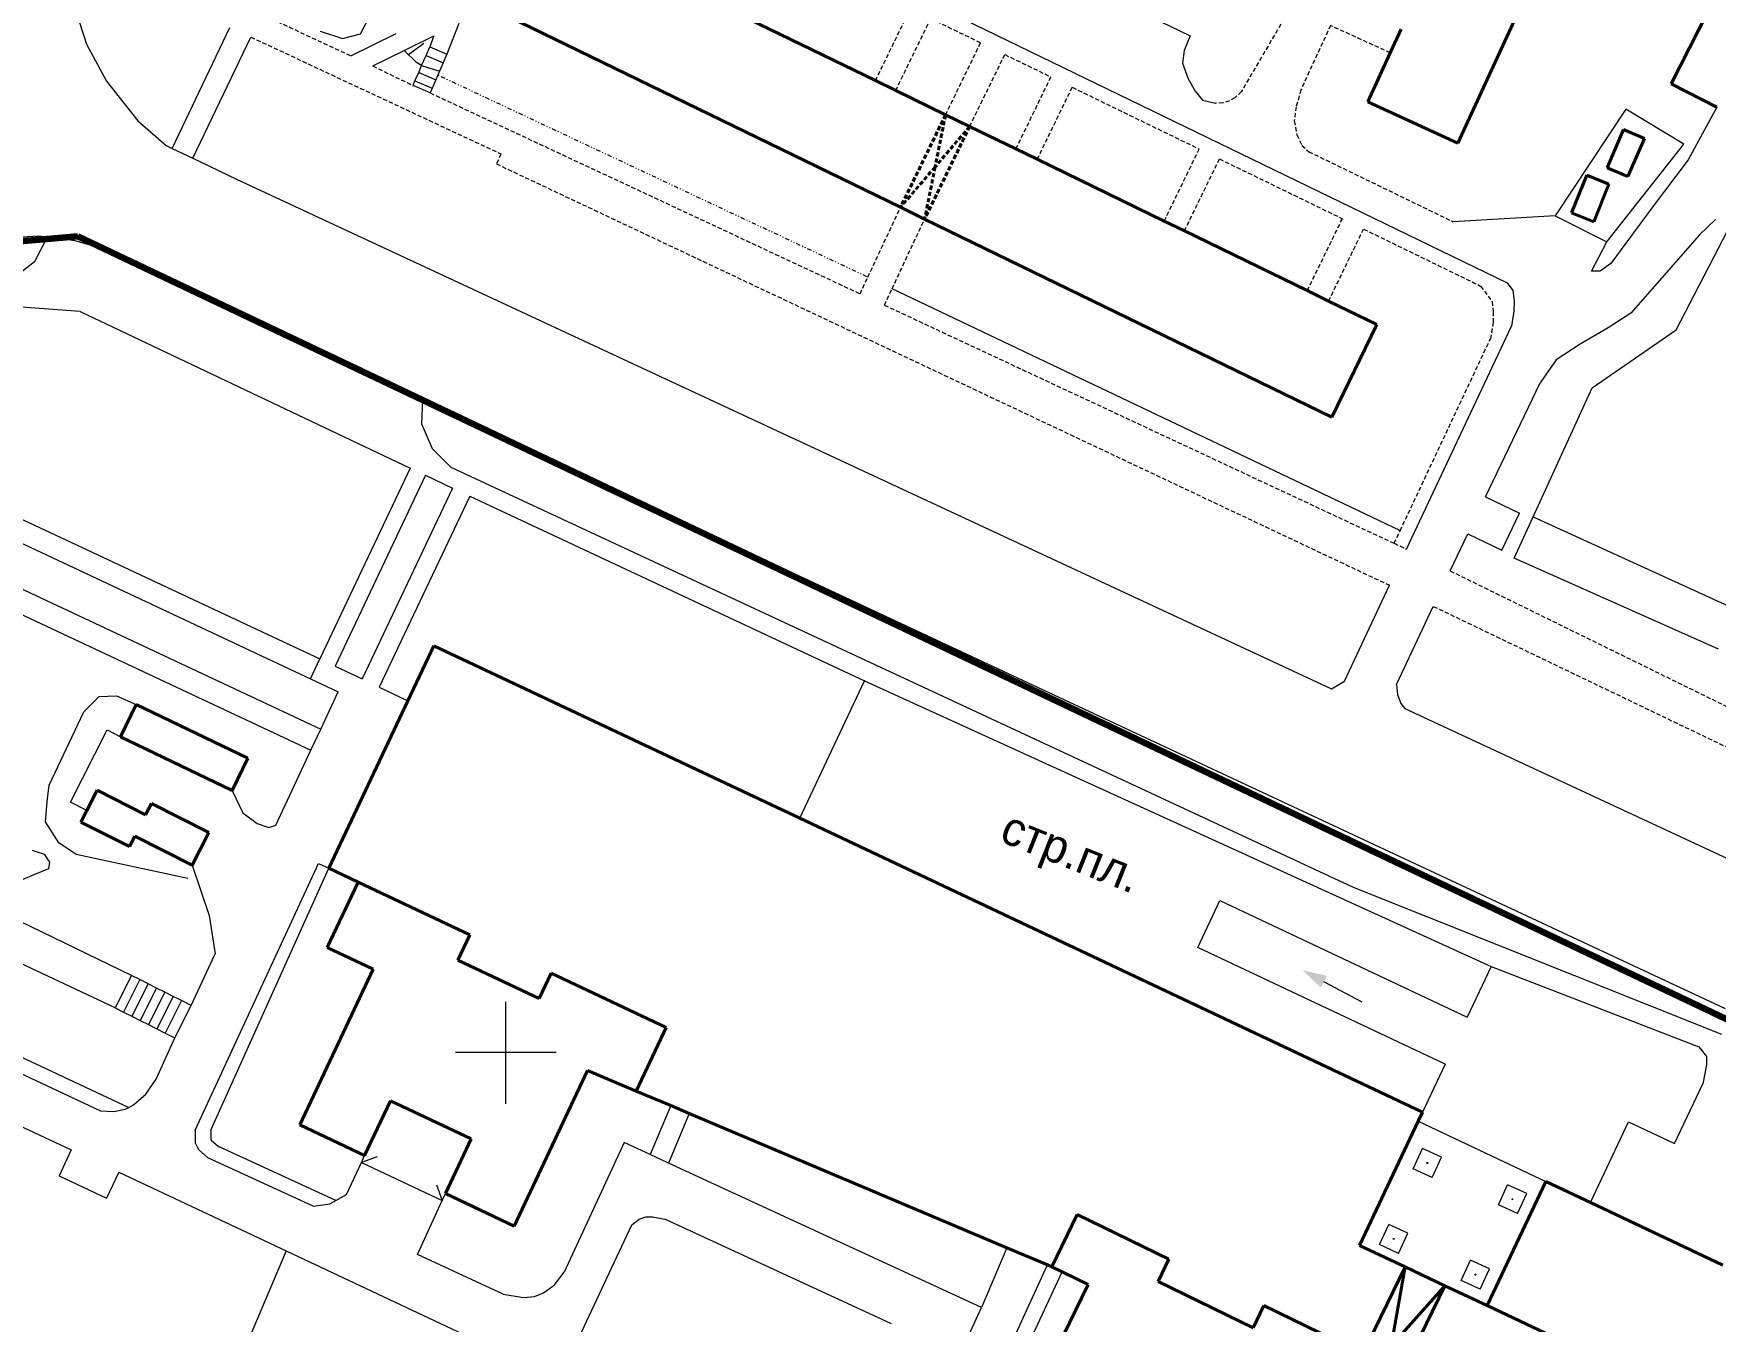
# Model space of a CAD drawing. Extents: x 1000 to 4000, y -5000 to -1000.
# Drawn here: x 2544.2 to 2743, y -3231.8 to -3079.5 of the extents above; entities that cross this region are included whole.
import ezdxf
from ezdxf.enums import TextEntityAlignment as Align

# ---------------------------------------------------------------- set-up
doc = ezdxf.new("R2010")
doc.units = 0
doc.header["$MEASUREMENT"] = 0
doc.linetypes.add('DASHED', pattern=[0.75, 0.5, -0.25])
doc.linetypes.add('DIVIDE', pattern=[1.25, 0.5, -0.25, 0, -0.25, 0, -0.25])
for name, color, linetype in [('1', 7, 'CONTINUOUS'), ('11', 7, 'CONTINUOUS'), ('17', 7, 'CONTINUOUS'), ('24', 7, 'CONTINUOUS'), ('25', 7, 'CONTINUOUS'), ('37', 7, 'CONTINUOUS'), ('40', 7, 'CONTINUOUS'), ('6', 7, 'CONTINUOUS'), ('7', 7, 'CONTINUOUS'), ('границы команд_1', 10, 'CONTINUOUS')]:
    doc.layers.add(name, color=color, linetype=linetype)
doc.styles.get("Standard").update_dxf_attribs({"font": 'txt', "height": 0.2})

msp = doc.modelspace()

# ---------------------------------------------------------------- linework, layer by layer
at = {"layer": '1', "color": 253, "linetype": 'Continuous', "lineweight": 0}
for p, q in [((2600, -3206.06), (2600, -3194.02)), ((2605.96, -3200), (2594.04, -3200))]:
    msp.add_line(p, q, dxfattribs=at)
at = {"layer": '11', "color": 253, "linetype": 'Continuous', "lineweight": 0}
for p, q in [((2732.41, -3088.48), (2724.03, -3101.08)), ((2739.26, -3092.61), (2732.41, -3088.48)), ((2730.15, -3104.14), (2739.26, -3092.61)), ((2724.03, -3101.08), (2730.15, -3104.14)), ((2738.34, -3114.55), (2744.98, -3101.78)), ((2728.4, -3121.4), (2738.34, -3114.55)), ((2721.43, -3136.67), (2728.4, -3121.4)), ((2719.2, -3141.56), (2721.43, -3136.67)), ((2743.36, -3152.31), (2719.2, -3141.56)), ((2634.74, -3172.31), (2642.41, -3156.04)), ((2642.41, -3156.04), (2716.46, -3189.84)), ((2681.78, -3187.58), (2684.4, -3182.04)), ((2684.4, -3182.04), (2713.63, -3195.83)), ((2711.02, -3201.37), (2681.78, -3187.58)), ((2716.46, -3189.84), (2713.63, -3195.83)), ((2701.24, -3194.05), (2696.71, -3191.63)), ((2711.02, -3201.37), (2708.34, -3207.04))]:
    msp.add_line(p, q, dxfattribs=at)
msp.add_point((2642.41, -3156.04), dxfattribs=at)
msp.add_solid([(2694.18, -3190.28), (2696.34, -3192.32), (2697.08, -3190.94)], dxfattribs=at)
at = {"layer": '24', "color": 253, "linetype": 'Continuous', "lineweight": 0}
for p, q in [((2613.25, -3058.01), (2718.36, -3108.99)), ((2671.65, -3075.33), (2680.89, -3079.81)), ((2548.75, -3075.66), (2550.42, -3080.78)), ((2560.53, -3093.11), (2567.37, -3078.8)), ((2594.45, -3078.34), (2593.01, -3081.98)), ((2550.42, -3080.78), (2552.77, -3085.15)), ((2562.99, -3094.28), (2569.84, -3079.95)), ((2581.66, -3082.17), (2587.01, -3079.53)), ((2587.97, -3081.54), (2591.49, -3079.79)), ((2591.49, -3079.79), (2591, -3081.11)), ((2680.89, -3079.81), (2680.18, -3081.53)), ((2584.25, -3083.37), (2587.97, -3081.54)), ((2680.18, -3081.53), (2679.99, -3083.02)), ((2679.99, -3083.02), (2680.64, -3084.87)), ((2552.77, -3085.15), (2556.47, -3089.86)), ((2680.64, -3084.87), (2681.48, -3086.35)), ((2681.48, -3086.35), (2682.35, -3087.41)), ((2682.35, -3087.41), (2683.89, -3087.77)), ((2743.15, -3088.23), (2739.76, -3094.46)), ((2556.47, -3089.86), (2559.85, -3092.78)), ((2559.85, -3092.78), (2560.53, -3093.11)), ((2560.53, -3093.11), (2562.99, -3094.28)), ((2562.99, -3094.28), (2568.15, -3096.75)), ((2739.76, -3094.46), (2735.52, -3100.11)), ((2568.15, -3096.75), (2697.6, -3157.01)), ((2724.03, -3101.08), (2711.97, -3101.78)), ((2735.52, -3100.11), (2730.62, -3106.72)), ((2741.09, -3103.32), (2733, -3112.61)), ((2743.01, -3101.53), (2741.09, -3103.32)), ((2544.69, -3103.49), (2540.83, -3103.71)), ((2545.78, -3103.62), (2544.26, -3106.51)), ((2545.78, -3103.62), (2544.69, -3103.49)), ((2549.1, -3104.03), (2545.78, -3103.62)), ((2551.95, -3104.88), (2549.1, -3104.03)), ((2551.95, -3104.88), (2562.01, -3109.69)), ((2728.32, -3107.64), (2730.15, -3104.14)), ((2544.26, -3106.51), (2541.92, -3108.38)), ((2730.62, -3106.72), (2729.34, -3107.64)), ((2718.36, -3108.99), (2719.04, -3109.91)), ((2729.34, -3107.64), (2728.32, -3107.64)), ((2562.01, -3109.69), (2590.15, -3122.84)), ((2719.04, -3109.91), (2719.18, -3111.12)), ((2719.18, -3111.12), (2719.14, -3112.36)), ((2549.67, -3112.4), (2541.67, -3111.8)), ((2549.67, -3112.4), (2588.68, -3130.9)), ((2719.14, -3112.36), (2718.87, -3114.14)), ((2733, -3112.61), (2730.29, -3114.33)), ((2706.47, -3140.48), (2718.87, -3114.14)), ((2730.29, -3114.33), (2726.99, -3116.25)), ((2726.99, -3116.25), (2724.16, -3118.1)), ((2724.16, -3118.1), (2722.28, -3120.81)), ((2715.81, -3134.3), (2722.28, -3120.81)), ((2590.15, -3122.84), (2590.04, -3125.66)), ((2590.15, -3122.84), (2744.14, -3194.78)), ((2513.79, -3123.36), (2577.99, -3153.47)), ((2511.83, -3125.3), (2576.89, -3155.82)), ((2590.04, -3125.66), (2591.3, -3128.59)), ((2591.3, -3128.59), (2593.5, -3130.78)), ((2508.91, -3129.31), (2578.12, -3161.77)), ((2588.68, -3130.9), (2577.99, -3153.47)), ((2593.5, -3130.78), (2700.17, -3180.43)), ((2590.51, -3131.76), (2579.81, -3154.32)), ((2590.51, -3131.76), (2593.7, -3133.28)), ((2593.7, -3133.28), (2583.01, -3155.82)), ((2595.73, -3134.24), (2585.03, -3156.81)), ((2595.73, -3134.24), (2642.41, -3156.04)), ((2715.81, -3134.3), (2719.82, -3136.23)), ((2717.72, -3140.61), (2719.82, -3136.23)), ((2721.43, -3136.67), (2745.45, -3147.63)), ((2522.44, -3138.68), (2576.95, -3164.25)), ((2711.61, -3143.05), (2713.7, -3138.69)), ((2713.7, -3138.69), (2717.72, -3140.61)), ((2699.13, -3156.08), (2704.46, -3144.76)), ((2705.28, -3156.49), (2709.63, -3147.25)), ((2576.89, -3155.82), (2577.99, -3153.47)), ((2579.81, -3154.32), (2583.01, -3155.82)), ((2576.89, -3155.82), (2580.18, -3157.36)), ((2585.03, -3156.81), (2588.42, -3158.41)), ((2697.6, -3157.01), (2699.13, -3156.08)), ((2705.28, -3156.49), (2705.4, -3157.69)), ((2578.12, -3161.77), (2580.18, -3157.36)), ((2705.4, -3157.69), (2705.78, -3158.74)), ((2705.78, -3158.74), (2706.27, -3159.33)), ((2706.27, -3159.33), (2786.45, -3196.61)), ((2548.51, -3170.39), (2552.86, -3161.85)), ((2552.86, -3161.85), (2554.45, -3162.66)), ((2576.95, -3164.25), (2578.12, -3161.77)), ((2572.8, -3173.11), (2576.95, -3164.25)), ((2550.45, -3171.38), (2548.51, -3170.39)), ((2567.65, -3169.01), (2568.9, -3171.68)), ((2483.97, -3172.9), (2555.41, -3206.49)), ((2568.9, -3171.68), (2570.6, -3172.93)), ((2480, -3173.02), (2552.09, -3206.91)), ((2570.6, -3172.93), (2571.97, -3173.39)), ((2571.97, -3173.39), (2572.8, -3173.11)), ((2543.99, -3176.06), (2545.42, -3176.56)), ((2545.42, -3176.56), (2546.06, -3177.49)), ((2545.92, -3178.28), (2544.21, -3178.99)), ((2546.06, -3177.49), (2545.92, -3178.28)), ((2562.91, -3177.85), (2564.93, -3183.79)), ((2563.28, -3209.17), (2577.84, -3177.64)), ((2565.11, -3209.17), (2579.08, -3178.21)), ((2577.84, -3177.64), (2579.08, -3178.21)), ((2544.21, -3178.99), (2540.28, -3180.64)), ((2700.17, -3180.43), (2743.69, -3197.81)), ((2555.73, -3190.88), (2539.78, -3183.15)), ((2564.93, -3183.79), (2565.65, -3188.34)), ((2553.8, -3194.71), (2537.29, -3186.94)), ((2562.8, -3194.43), (2565.65, -3188.34)), ((2716.46, -3189.84), (2741.03, -3199.32)), ((2558.65, -3203.16), (2560.87, -3198.27)), ((2741.03, -3199.32), (2741.91, -3200.47)), ((2741.91, -3200.47), (2741.91, -3201.46)), ((2741.91, -3201.46), (2741.5, -3203.68)), ((2557.44, -3204.91), (2558.65, -3203.16)), ((2738.16, -3210.76), (2741.5, -3203.68)), ((2554.98, -3206.7), (2555.41, -3206.49)), ((2555.41, -3206.49), (2555.98, -3206.2)), ((2555.98, -3206.2), (2557.44, -3204.91)), ((2619.48, -3206.27), (2617.04, -3212.06)), ((2540.46, -3207.66), (2548.62, -3211.5)), ((2552.09, -3206.91), (2553.66, -3206.95)), ((2553.66, -3206.95), (2554.98, -3206.7)), ((2621.68, -3207.2), (2619.21, -3213.06)), ((2728.22, -3217.73), (2732.72, -3208.2)), ((2732.72, -3208.2), (2738.16, -3210.76)), ((2563.28, -3209.17), (2563.28, -3210.66)), ((2563.28, -3210.66), (2563.68, -3211.48)), ((2565.11, -3209.17), (2565.11, -3210.23)), ((2565.11, -3210.23), (2565.17, -3210.34)), ((2565.17, -3210.34), (2566.02, -3211.09)), ((2613.97, -3210.64), (2606.88, -3225.98)), ((2617.04, -3212.06), (2613.97, -3210.64)), ((2548.62, -3211.5), (2547.18, -3214.57)), ((2563.68, -3211.48), (2564.77, -3212.44)), ((2577.21, -3218.18), (2564.77, -3212.44)), ((2579.89, -3217.49), (2566.02, -3211.09)), ((2619.21, -3213.06), (2617.04, -3212.06)), ((2547.18, -3214.57), (2552.8, -3217.21)), ((2554.24, -3214.14), (2552.8, -3217.21)), ((2554.24, -3214.14), (2574.03, -3223.44)), ((2581.15, -3216.8), (2582.91, -3213)), ((2656.23, -3230.16), (2619.21, -3213.06)), ((2577.21, -3218.18), (2579.19, -3217.87)), ((2579.19, -3217.87), (2579.89, -3217.49)), ((2579.89, -3217.49), (2581.15, -3216.8)), ((2589.53, -3223.87), (2592.47, -3217.51)), ((2607.48, -3236.16), (2614.9, -3220.36)), ((2614.9, -3220.36), (2615.74, -3219.7)), ((2615.74, -3219.7), (2616.55, -3219.44)), ((2616.55, -3219.44), (2617.36, -3219.44)), ((2617.36, -3219.44), (2618.78, -3219.7)), ((2645.57, -3232.07), (2618.78, -3219.7)), ((2574.03, -3223.44), (2595.62, -3233.59)), ((2599.68, -3228.56), (2589.53, -3223.87)), ((2605.75, -3227.45), (2606.88, -3225.98)), ((2649.51, -3256.58), (2664.04, -3225.11)), ((2651.05, -3257.71), (2665.74, -3225.91)), ((2599.68, -3228.56), (2602.08, -3228.94)), ((2603.37, -3228.84), (2604.46, -3228.39)), ((2604.46, -3228.39), (2605.75, -3227.45)), ((2602.08, -3228.94), (2603.37, -3228.84)), ((2646.45, -3251.34), (2656.23, -3230.16))]:
    msp.add_line(p, q, dxfattribs=at)
at = {"layer": '24', "color": 253, "linetype": 'DASHED', "lineweight": 0}
for p, q in [((2699.58, -3064.85), (2686.95, -3086.38)), ((2554.65, -3069.55), (2581.66, -3082.17)), ((2643.68, -3085.1), (2647.82, -3076.59)), ((2646.08, -3086.27), (2650.22, -3077.76)), ((2650.22, -3077.76), (2656.12, -3080.62)), ((2697.48, -3078.58), (2693.98, -3086.19)), ((2704.55, -3081.83), (2697.48, -3078.58)), ((2569.84, -3079.95), (2599.42, -3093.77)), ((2651.97, -3089.15), (2656.12, -3080.62)), ((2584.25, -3083.37), (2589.02, -3085.68)), ((2654.82, -3090.52), (2658.98, -3082.01)), ((2658.98, -3082.01), (2664.43, -3084.67)), ((2660.29, -3093.18), (2664.43, -3084.67)), ((2591.04, -3086.55), (2641.87, -3110.3)), ((2662.81, -3094.4), (2666.95, -3085.89)), ((2666.95, -3085.89), (2681.96, -3093.19)), ((2686.18, -3087.12), (2685.52, -3087.47)), ((2686.95, -3086.38), (2686.18, -3087.12)), ((2693.98, -3086.19), (2693.41, -3088.19)), ((2684.76, -3087.74), (2683.89, -3087.77)), ((2685.52, -3087.47), (2684.76, -3087.74)), ((2693.41, -3088.19), (2693.2, -3089.87)), ((2693.2, -3089.87), (2693.5, -3091.51)), ((2677.82, -3101.7), (2681.96, -3093.19)), ((2693.5, -3091.51), (2694.1, -3092.76)), ((2694.1, -3092.76), (2694.91, -3093.5)), ((2599.42, -3093.77), (2598.88, -3094.94)), ((2598.88, -3094.94), (2704.46, -3144.76)), ((2680.21, -3102.87), (2684.35, -3094.36)), ((2684.35, -3094.36), (2698.88, -3101.42)), ((2694.91, -3093.5), (2711.97, -3101.78)), ((2642.79, -3108.33), (2646.65, -3100.07)), ((2645.65, -3109.71), (2649.5, -3101.46)), ((2694.73, -3109.93), (2698.88, -3101.42)), ((2697.25, -3111.16), (2701.39, -3102.65)), ((2701.39, -3102.65), (2715.22, -3109.38)), ((2641.87, -3110.3), (2642.79, -3108.33)), ((2644.74, -3111.64), (2645.65, -3109.71)), ((2715.22, -3109.38), (2716.58, -3111.22)), ((2716.58, -3111.22), (2716.72, -3112.43)), ((2644.74, -3111.64), (2705, -3139.8)), ((2716.72, -3112.43), (2716.69, -3113.68)), ((2716.69, -3113.68), (2716.39, -3115.61)), ((2705.71, -3138.31), (2716.39, -3115.61)), ((2705, -3139.8), (2705.71, -3138.31)), ((2705, -3139.8), (2706.47, -3140.48)), ((2711.61, -3143.05), (2760.04, -3166.8)), ((2709.63, -3147.25), (2794.43, -3187.93))]:
    msp.add_line(p, q, dxfattribs=at)
at = {"layer": '25', "color": 253, "linetype": 'Continuous', "lineweight": 0}
for p, q in [((2590.57, -3082.11), (2591, -3081.11)), ((2591, -3081.11), (2593.01, -3081.98)), ((2589.69, -3084.13), (2590.04, -3083.32)), ((2590.04, -3083.32), (2590.57, -3082.11)), ((2590.04, -3083.32), (2592.14, -3083.99)), ((2590.57, -3082.11), (2592.58, -3082.99)), ((2592.58, -3082.99), (2592.14, -3083.99)), ((2593.01, -3081.98), (2592.58, -3082.99)), ((2589.02, -3085.68), (2589.25, -3085.14)), ((2589.25, -3085.14), (2589.69, -3084.13)), ((2589.25, -3085.14), (2591.27, -3086.01)), ((2589.69, -3084.13), (2591.7, -3085)), ((2591.7, -3085), (2591.27, -3086.01)), ((2591.94, -3084.45), (2591.7, -3085)), ((2592.14, -3083.99), (2591.94, -3084.45)), ((2591.04, -3086.55), (2589.02, -3085.68)), ((2591.27, -3086.01), (2591.04, -3086.55)), ((2555.73, -3190.88), (2553.8, -3194.71)), ((2556.73, -3191.38), (2554.8, -3195.22)), ((2556.73, -3191.38), (2555.73, -3190.88)), ((2557.71, -3191.88), (2555.78, -3195.71)), ((2557.71, -3191.88), (2556.73, -3191.38)), ((2558.7, -3192.37), (2556.77, -3196.21)), ((2558.7, -3192.37), (2557.71, -3191.88)), ((2559.68, -3192.86), (2558.7, -3192.37)), ((2553.8, -3194.71), (2554.8, -3195.22)), ((2559.68, -3192.86), (2557.75, -3196.7)), ((2560.66, -3193.36), (2558.73, -3197.19)), ((2560.66, -3193.36), (2559.68, -3192.86)), ((2561.64, -3193.85), (2559.72, -3197.69)), ((2561.64, -3193.85), (2560.66, -3193.36)), ((2560.87, -3198.27), (2562.8, -3194.43)), ((2562.8, -3194.43), (2561.64, -3193.85)), ((2554.8, -3195.22), (2555.78, -3195.71)), ((2555.78, -3195.71), (2556.77, -3196.21)), ((2556.77, -3196.21), (2557.75, -3196.7)), ((2557.75, -3196.7), (2558.73, -3197.19)), ((2558.73, -3197.19), (2559.72, -3197.69)), ((2559.72, -3197.69), (2560.87, -3198.27))]:
    msp.add_line(p, q, dxfattribs=at)
at = {"layer": '37', "color": 253, "linetype": 'Continuous', "lineweight": 0}
for p, q in [((2582.81, -3079.56), (2585.08, -3075.18)), ((2578.06, -3079.25), (2580.69, -3080.13)), ((2580.69, -3080.13), (2582.81, -3079.56)), ((2590.28, -3080.72), (2588.5, -3082.05)), ((2589.43, -3082.95), (2587.97, -3081.54)), ((2590.04, -3083.32), (2589.43, -3082.95)), ((2705.69, -3138.3), (2645.65, -3109.71)), ((2550.11, -3159.74), (2551.93, -3157.92)), ((2551.93, -3157.92), (2553.98, -3157.81)), ((2553.98, -3157.81), (2556.28, -3158.86)), ((2546.01, -3168.39), (2550.11, -3159.74)), ((2545.79, -3170.32), (2546.01, -3168.39)), ((2545.56, -3172.71), (2545.79, -3170.32)), ((2547.15, -3175.21), (2545.56, -3172.71)), ((2549.2, -3176.57), (2547.15, -3175.21)), ((2562.41, -3179.42), (2549.2, -3176.57))]:
    msp.add_line(p, q, dxfattribs=at)
at = {"layer": '37', "color": 253, "linetype": 'DIVIDE', "lineweight": 0}
msp.add_line((2642.68, -3108.28), (2591.94, -3084.45), dxfattribs=at)
at = {"layer": '40', "color": 253, "linetype": 'Continuous', "lineweight": 0}
for p, q in [((2574.03, -3223.44), (2563.25, -3248.77)), ((2659.23, -3223.08), (2656.23, -3230.16))]:
    msp.add_line(p, q, dxfattribs=at)
at = {"layer": '6', "color": 253, "linetype": 'Continuous', "lineweight": 40}
for p, q in [((2742.36, -3027.6), (2712.55, -3092.49)), ((2737.76, -3085.49), (2759.62, -3042.35)), ((2598.73, -3076.76), (2646.65, -3100.07)), ((2643.68, -3085.1), (2628.65, -3077.79)), ((2704.55, -3081.83), (2705.84, -3079.02)), ((2701.9, -3087.59), (2704.55, -3081.83)), ((2646.08, -3086.27), (2643.68, -3085.1)), ((2651.97, -3089.15), (2646.08, -3086.27)), ((2743.15, -3088.23), (2737.76, -3085.49)), ((2654.82, -3090.52), (2651.97, -3089.15)), ((2712.55, -3092.49), (2701.9, -3087.59)), ((2660.29, -3093.18), (2654.82, -3090.52)), ((2730.17, -3095.39), (2732.11, -3090.89)), ((2732.11, -3090.89), (2734.58, -3091.95)), ((2662.81, -3094.4), (2660.29, -3093.18)), ((2734.58, -3091.95), (2732.64, -3096.45)), ((2677.82, -3101.7), (2662.81, -3094.4)), ((2725.97, -3100.72), (2727.77, -3096.28)), ((2727.77, -3096.28), (2730.39, -3097.34)), ((2730.39, -3097.34), (2728.6, -3101.78)), ((2732.64, -3096.45), (2730.17, -3095.39)), ((2646.65, -3100.07), (2649.5, -3101.46)), ((2728.6, -3101.78), (2725.97, -3100.72)), ((2649.5, -3101.46), (2697.65, -3124.88)), ((2680.21, -3102.87), (2677.82, -3101.7)), ((2694.73, -3109.93), (2680.21, -3102.87)), ((2697.25, -3111.16), (2694.73, -3109.93)), ((2702.97, -3113.94), (2697.25, -3111.16)), ((2697.65, -3124.88), (2702.97, -3113.94)), ((2591.49, -3151.91), (2588.42, -3158.41)), ((2634.74, -3172.31), (2591.49, -3151.91)), ((2554.45, -3162.66), (2556.28, -3158.86)), ((2556.28, -3158.86), (2569.48, -3165.2)), ((2588.42, -3158.41), (2579.08, -3178.21)), ((2567.65, -3169.01), (2554.45, -3162.66)), ((2569.48, -3165.2), (2567.65, -3169.01)), ((2550.45, -3171.38), (2551.68, -3168.97)), ((2551.68, -3168.97), (2557.41, -3171.88)), ((2557.41, -3171.88), (2558.09, -3170.55)), ((2558.09, -3170.55), (2564.87, -3173.99)), ((2549.76, -3172.75), (2550.45, -3171.38)), ((2555.49, -3175.66), (2549.76, -3172.75)), ((2708.34, -3207.04), (2634.74, -3172.31)), ((2555.49, -3175.66), (2556.13, -3174.41)), ((2562.91, -3177.85), (2556.13, -3174.41)), ((2564.87, -3173.99), (2562.91, -3177.85)), ((2579.08, -3178.21), (2582.55, -3179.85)), ((2582.55, -3179.85), (2578.89, -3187.6)), ((2582.55, -3179.85), (2595.74, -3186.07)), ((2595.74, -3186.07), (2594.31, -3189.08)), ((2578.89, -3187.6), (2584.31, -3190.16)), ((2584.31, -3190.16), (2575.63, -3208.55)), ((2594.31, -3189.08), (2603.93, -3193.62)), ((2605.35, -3190.61), (2603.93, -3193.62)), ((2605.35, -3190.61), (2618.95, -3197.02)), ((2618.95, -3197.02), (2615.4, -3204.55)), ((2609.66, -3202.12), (2600.98, -3220.52)), ((2609.66, -3202.12), (2615.4, -3204.55)), ((2615.4, -3204.55), (2619.48, -3206.27)), ((2586.35, -3205.71), (2583.3, -3212.17)), ((2586.35, -3205.71), (2595.91, -3210.22)), ((2619.48, -3206.27), (2621.68, -3207.2)), ((2575.63, -3208.55), (2583.3, -3212.17)), ((2621.68, -3207.2), (2659.23, -3223.08)), ((2700.9, -3222.8), (2707.84, -3208.11)), ((2707.84, -3208.11), (2708.34, -3207.04)), ((2595.91, -3210.22), (2592.86, -3216.68)), ((2722.92, -3215.23), (2715.99, -3229.92)), ((2728.22, -3217.73), (2722.92, -3215.23)), ((2592.86, -3216.68), (2600.98, -3220.52)), ((2743.87, -3225.12), (2728.22, -3217.73)), ((2664.54, -3225.32), (2667.54, -3219.16)), ((2678.37, -3224.44), (2667.54, -3219.16)), ((2659.23, -3223.08), (2664.04, -3225.11)), ((2678.37, -3224.44), (2677.09, -3227.06)), ((2706.3, -3225.35), (2700.9, -3222.8)), ((2664.04, -3225.11), (2664.54, -3225.32)), ((2664.54, -3225.32), (2665.74, -3225.91)), ((2665.74, -3225.91), (2668.82, -3227.41)), ((2701.3, -3235.61), (2706.3, -3225.35)), ((2706.3, -3225.35), (2704.64, -3234.68)), ((2710.99, -3227.57), (2706.3, -3225.35)), ((2659.06, -3247.45), (2668.82, -3227.41)), ((2677.09, -3227.06), (2688.33, -3232.53)), ((2702.97, -3244.05), (2710.99, -3227.57)), ((2704.64, -3234.68), (2710.99, -3227.57)), ((2715.99, -3229.92), (2710.99, -3227.57)), ((2689.61, -3229.92), (2688.33, -3232.53)), ((2701.3, -3235.61), (2689.61, -3229.92)), ((2754.02, -3247.87), (2715.99, -3229.92))]:
    msp.add_line(p, q, dxfattribs=at)
at = {"layer": '6', "color": 253, "linetype": 'DASHED', "lineweight": 40}
for p, q in [((2651.97, -3089.15), (2646.65, -3100.07)), ((2651.97, -3089.15), (2650.74, -3095.3)), ((2654.82, -3090.52), (2649.5, -3101.46)), ((2654.82, -3090.52), (2650.74, -3095.3)), ((2650.74, -3095.3), (2646.65, -3100.07)), ((2650.74, -3095.3), (2649.5, -3101.46))]:
    msp.add_line(p, q, dxfattribs=at)
at = {"layer": '7', "color": 253, "linetype": 'Continuous', "lineweight": 0}
for p, q in [((2707.84, -3208.11), (2722.92, -3215.23)), ((2582.91, -3213), (2583.3, -3212.17)), ((2584.79, -3212.32), (2582.91, -3213)), ((2707.26, -3213.74), (2708.35, -3211.34)), ((2710.6, -3212.36), (2708.35, -3211.34)), ((2709.51, -3214.76), (2710.6, -3212.36)), ((2582.91, -3213), (2592.47, -3217.51)), ((2709.51, -3214.76), (2707.26, -3213.74)), ((2591.8, -3215.62), (2592.47, -3217.51)), ((2717.32, -3218.02), (2718.41, -3215.62)), ((2720.67, -3216.65), (2718.41, -3215.62)), ((2592.47, -3217.51), (2592.86, -3216.68)), ((2719.58, -3219.04), (2717.32, -3218.02)), ((2719.58, -3219.04), (2720.67, -3216.65)), ((2703.28, -3222.71), (2704.37, -3220.31)), ((2706.62, -3221.34), (2704.37, -3220.31)), ((2705.53, -3223.74), (2706.62, -3221.34)), ((2705.53, -3223.74), (2703.28, -3222.71)), ((2712.93, -3226.94), (2714.02, -3224.54)), ((2716.28, -3225.56), (2714.02, -3224.54)), ((2715.19, -3227.96), (2716.28, -3225.56)), ((2715.19, -3227.96), (2712.93, -3226.94))]:
    msp.add_line(p, q, dxfattribs=at)
for centre in [(2708.93, -3213.05), (2718.99, -3217.33), (2704.95, -3222.03), (2714.61, -3226.25)]:
    msp.add_ellipse(centre, major_axis=(0.0224, 0.0492), ratio=0.940726, dxfattribs=at)
at = {"layer": 'границы команд_1', "color": 6, "lineweight": 100}
msp.add_lwpolyline([(2549.39, -3103.47), (2845.92, -3244.29), (2852.4, -3270.42), (2865.73, -3301.42), (2794.37, -3460.89), (2690.12, -3678.56), (2650.09, -3738.61), (2599.39, -3793.21), (2511.64, -3862.05), (2468.8, -3886.08), (2363.19, -3917.93), (2296.64, -3931.84), (2211.4, -3935.44), (2161.36, -3932.1), (1924.35, -3842.83), (1924.12, -3833.84), (1971.62, -3721.93), (2001.65, -3688.57), (2047.16, -3666.41), (2219.84, -3604.16), (2249.92, -3585.92), (2275.62, -3557.22), (2502.08, -3120), (2528.83, -3105.27)], close=True, dxfattribs=at)

# ---------------------------------------------------------------- texts
at = {"layer": '17', "color": 253, "linetype": 'Continuous', "lineweight": 0}
msp.add_text('стр.пл.', height=4, rotation=338.3548, dxfattribs=at).set_placement((2666.64, -3176.81), align=Align.MIDDLE)

doc.saveas('drawing.dxf')
